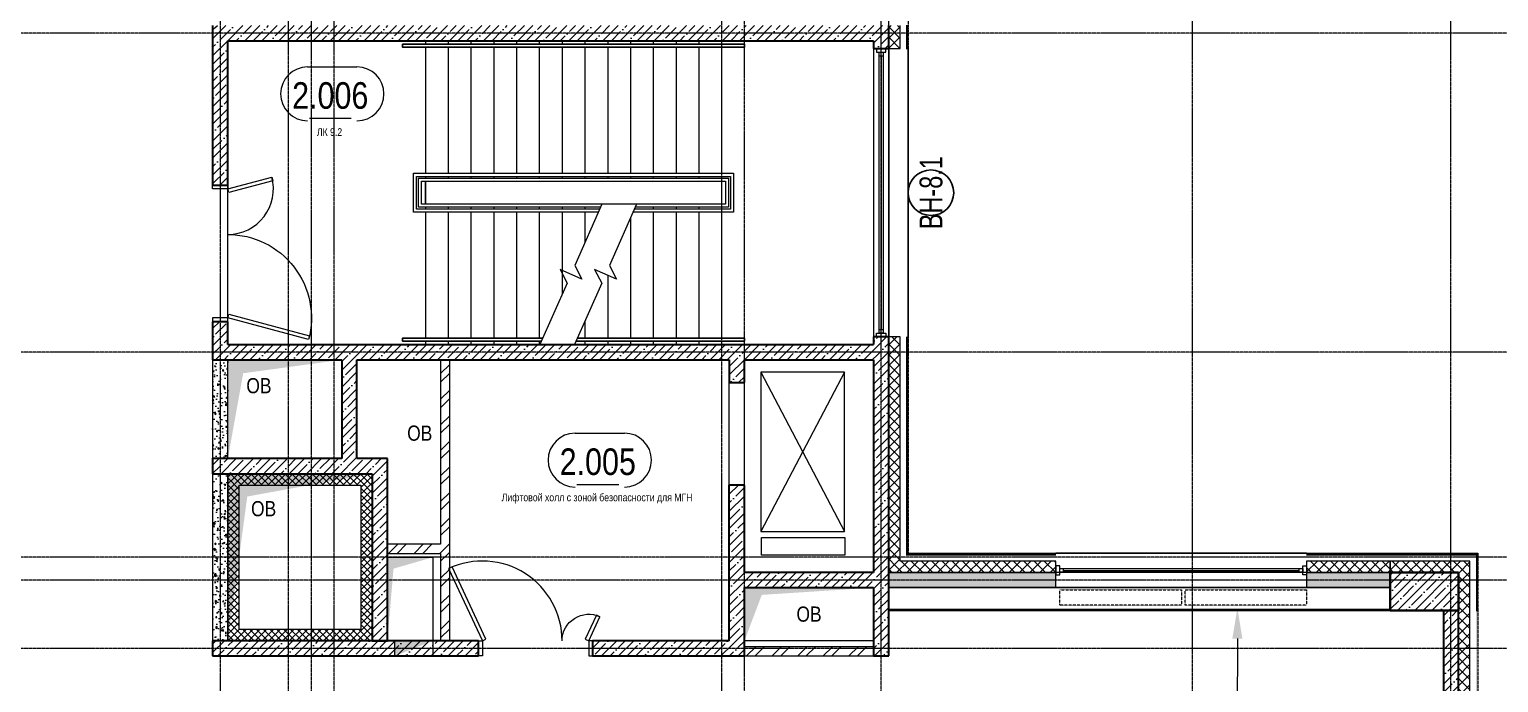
# Model space of a CAD drawing. Header units: millimetres. Extents: x -65509 to 912790, y 446 to 713294.
# Drawn here: x 151083 to 170423, y 152324 to 160925 of the extents above; entities that cross this region are included whole.
import ezdxf
from ezdxf import colors
from ezdxf.entities.mleader import LeaderData, LeaderLine
from ezdxf.enums import TextEntityAlignment as Align
from ezdxf.math import Vec2, Vec3

# ---------------------------------------------------------------- set-up
doc = ezdxf.new("R2010")
doc.units = ezdxf.units.MM
for name, pattern in [('CENTER2', [28.575, 19.05, -3.175, 3.175, -3.175]), ('DASHED', [19.05, 12.7, -6.35]), ('HIDDEN2', [4.7625, 3.175, -1.5875])]:
    doc.linetypes.add(name, pattern=pattern)
doc.layers.get('Defpoints').update_dxf_attribs({"color": 250})
for name, color, linetype, lineweight in [('A-Wall-Open', 250, 'Continuous', 5), ('A-Wall_Материал_Газоблок_Контур', 250, 'Continuous', 0), ('АР_Area', 250, 'Continuous', 5), ('АР_Витраж марка', 250, 'Continuous', 9), ('АР_Двери', 5, 'Continuous', 9), ('АР_Колонны', 250, 'Continuous', 30), ('АР_Окна', 250, 'Continuous', 5), ('АР_Стены ЖБ', 250, 'Continuous', 35), ('АР_Стены кирпич', 250, 'Continuous', 20), ('АР_Стены ПЕНОблок', 250, 'Continuous', 20), ('АР_Утеплитель', 250, 'Continuous', 0), ('АР_Ф_ЛК', 250, 'Continuous', 5), ('АР_Штриховка', 250, 'Continuous', 0), ('КМ_Фахверки', 250, 'Continuous', 25), ('ОВ_Шахты', 250, 'Continuous', 5), ('Размеры зашивки ГКЛ', 250, 'Continuous', 0), ('РД_Оси_100', 250, 'Continuous', 0), ('ТХ_Оборудование', 250, 'Continuous', 9)]:
    doc.layers.add(name, color=color, linetype=linetype, lineweight=lineweight)
doc.layers.add('АР_Делит', color=250, linetype='Continuous', lineweight=0, plot=False)
doc.layers.add('РД_Витраж_проем', color=250, linetype='Continuous', lineweight=0, plot=False)
doc.layers.add('АР_Отопительные приборы', color=1, linetype='HIDDEN2', lineweight=0, true_color=0xff0000)
doc.layers.add('Зашивка радиаторов тип 1 (фанера и МДФ)', color=7, linetype='Continuous', lineweight=0, true_color=0x000085)
doc.styles.add('Arial_09', font='ARIALN.TTF', dxfattribs={"width": 0.9})
doc.styles.add('style1', font='ARIALN.TTF')
pattern_1 = [(45, (142195.16, 127275.07), (-112.2532, 112.2532), []), (45, (142307.41, 127275.07), (-112.2532, 112.2532), [198.4375, -39.6875, 0, -39.6875])]
pattern_2 = [(45, (142195.16, 127275.07), (-112.2532, 112.2532), []), (45, (142307.41, 127275.07), (-112.2532, 112.2532), [198.4375, -39.6875, 0, -39.6875])]

# ---------------------------------------------------------------- blocks, each defined once
blk = doc.blocks.new('СОШ_2200_АР_ОСИ_М100_28.05.24')
at = {"layer": 'АР_Делит', "color": 5, "linetype": 'DASHED'}
blk.add_lwpolyline([(114955, 135155), (114955, -355), (93595.036, -355), (93595.036, 13855), (94145, 13855), (94145, 68320), (66055, 68320), (66055, 13857.73), (83455, 13857.73), (83455, -355), (45245, -355), (45245, 13145), (44695, 13145), (44695, 26755), (45245, 26755), (45245, 68320), (20455, 68320), (20455, 26755), (27955, 26755), (27955, 13145), (-355, 13145), (-355, 100855), (37145, 100855), (37145, 129155)], dxfattribs=at)
at = {"layer": 'РД_Оси_100', "linetype": 'CENTER2'}
for p, q in [((20100, -6155), (20100, 139938.679)), ((27600, -6155), (27600, 139938.679)), ((29555, 33600), (-5954.958, 33600)), ((29555, 29400), (-5954.958, 29400))]:
    blk.add_line(p, q, dxfattribs=at)
at = {"layer": 'РД_Оси_100', "color": 1, "linetype": 'CENTER2'}
blk.add_line((24200, -6155), (24200, 139938.679), dxfattribs=at)
at = {"layer": 'РД_Оси_100', "linetype": 'CENTER2'}
for points in [[(11400, 139938.679), (11400, -6155)], [(12000.12, -6155), (12300, -5755), (12300, 139538.679), (12000, 139938.679)], [(12600, -6155), (12600, 139938.679)], [(13200, -6155), (12900, -5755), (12900, 139538.679), (13220.167, 139939.357)], [(17850, 139938.679), (18000, 139538.679), (18000, -6194.092)], [(18300, -6196.31), (18300, 139538.679), (18450, 139938.679)], [(29555, 26700), (-5454.958, 26700), (-5954.958, 26850)], [(29555, 26400), (-5454.958, 26400), (-5954.958, 26250)], [(29555, 25500), (-5954.958, 25500)]]:
    blk.add_lwpolyline(points, dxfattribs=at)
blk = doc.blocks.new('otv')
at = {"linetype": 'Continuous'}
blk.add_lwpolyline([(0, -1), (0, 0), (1, 0), (1, -1)], close=True, dxfattribs=at)
blk.add_solid([(0, -1), (0, 0), (0.1346, -0.1366), (1, 0)], dxfattribs=at)
blk = doc.blocks.new('otv_в_стене')
at = {"linetype": 'Continuous'}
blk.add_lwpolyline([(0, -1), (0, 0), (1, 0), (1, -1)], close=True, dxfattribs=at)
blk.add_solid([(0, -1), (0, 0), (0.5, -0.5), (1, 0)], dxfattribs=at)
blk = doc.blocks.new('MOK-МаркаПом_овал_ареал')
for p, q in [((-2.99, 3.76), (3.52, 3.76)), ((-2.75, -3), (2.75, -3))]:
    blk.add_line(p, q)
for centre, radius, start, end in [((-2.99, 0.21), 3.55, 90, 270), ((3.52, 0.21), 3.55, 270, 90), ((-7.41, 0), 7.16, 0, 0.001)]:
    blk.add_arc(centre, radius, start, end)
at = {"color": 0, "style": 'style1'}
blk.add_attdef('АР-ПОМЕЩЕНИЕ:НОМЕР', text='', height=3, dxfattribs=at).set_placement((0.26, 0), align=Align.MIDDLE)
blk = doc.blocks.new('МаркаВитража1')
at = {"layer": 'Defpoints'}
blk.add_circle((0, 0), 3, dxfattribs=at)
at = {"color": 0, "linetype": 'ByBlock', "lineweight": -2, "style": 'Arial_09', "width": 0.9}
blk.add_attdef('АР-ОКНО:НАИМЕНОВАНИЕ', text='', height=3, dxfattribs=at).set_placement((0, 0), align=Align.MIDDLE)

msp = doc.modelspace()

# ---------------------------------------------------------------- hatches: boundary and pattern name
at = {"layer": 'АР_Штриховка', "linetype": 'Continuous', "lineweight": 5}
h = msp.add_hatch(dxfattribs=at)
h.set_pattern_fill('ANSI35', color=256, scale=25, style=0)
h.set_pattern_definition(pattern_1)
h.paths.add_polyline_path([(153495.157, 156575.073), (153695.157, 156775.073), (153695.157, 157075.073), (153495.157, 157075.073)], flags=0)
h.paths.add_polyline_path([(153495.157, 158875.073), (153695.157, 158875.073), (153695.157, 160775.073), (153495.157, 160975.073)], flags=0)
h = msp.add_hatch(dxfattribs=at)
h.set_pattern_fill('ANSI35', color=256, scale=25, angle=-360, style=0)
h.set_pattern_definition([(45, (142195.16, 127275.07), (-112.2532, 112.2532), []), (45, (142307.41, 127275.07), (-112.2532, 112.2532), [198.4375, -39.6875, 0, -39.6875])])
h.paths.add_polyline_path([(153495.157, 160975.073), (153695.157, 160775.073), (162195.157, 160775.073), (162395.157, 160975.073)], flags=0)
h = msp.add_hatch(dxfattribs=at)
h.set_pattern_fill('ANSI35', color=256, scale=25, style=0)
h.set_pattern_definition([(45, (142195.16, 127275.07), (-112.2532, 112.2532), []), (45, (142307.41, 127275.07), (-112.2532, 112.2532), [198.4375, -39.6875, 0, -39.6875])])
h.paths.add_polyline_path([(162195.157, 156775.073), (162245.157, 156641.74), (162395.157, 156575.073), (162395.157, 156875.073), (162195.157, 156875.073)], flags=0)
h.paths.add_polyline_path([(162195.157, 160675.073), (162395.157, 160675.073), (162395.157, 160975.073), (162195.157, 160775.073)], flags=0)
h.paths.add_polyline_path([(162195.157, 152675.073), (162395.157, 152675.073), (162395.157, 153575.073), (162245.157, 153641.74), (162195.157, 153575.073)], flags=0)
h.paths.add_polyline_path([(162195.157, 153775.073), (162245.157, 153641.74), (162395.157, 153575.073), (162395.157, 156575.073), (162245.157, 156641.74), (162195.157, 156575.073)], flags=0)
at = {"layer": 'АР_Штриховка', "linetype": 'Continuous', "lineweight": 0}
h = msp.add_hatch(dxfattribs=at)
h.set_pattern_fill('ANSI37', color=256, scale=30, angle=-360, style=0)
h.set_pattern_definition([(45, (142195.16, 127275.07), (-67.35192, 67.35192), []), (135, (142195.16, 127275.07), (-67.35192, -67.35192), [])])
h.paths.add_polyline_path([(162545.157, 160975.073), (162395.157, 160975.073), (162395.157, 160675.073), (162545.157, 160675.073)], flags=0)
h.paths.add_polyline_path([(162545.157, 156875.073), (162395.157, 156875.073), (162395.157, 153775.073), (162545.157, 153925.073)], flags=0)
h = msp.add_hatch(dxfattribs=at)
h.set_pattern_fill('_U', color=256, angle=-360, style=0, pattern_type=0)
h.set_pattern_definition([(7e-12, (142195.1574, 127275.0729), (-4e-17, 1), [])])
h.paths.add_polyline_path([(162650.157, 160975.073), (162625.157, 160975.073), (162625.157, 160675.073), (162650.157, 160675.073)], flags=0)
h.paths.add_polyline_path([(162650.157, 156875.073), (162625.157, 156875.073), (162625.157, 154005.073), (162650.157, 154030.073)], flags=0)
at = {"layer": 'АР_Штриховка', "linetype": 'Continuous', "lineweight": 5}
h = msp.add_hatch(dxfattribs=at)
h.set_pattern_fill('ANSI35', color=256, scale=25, style=0)
h.set_pattern_definition(pattern_2)
h.paths.add_polyline_path([(160495.157, 156775.073), (160428.491, 156625.073), (160495.157, 156575.073), (162195.157, 156575.073), (162245.157, 156641.74), (162195.157, 156775.073)], flags=0)
h.paths.add_polyline_path([(153695.157, 156775.073), (153495.157, 156575.073), (155195.157, 156575.073), (155261.824, 156625.073), (155195.157, 156775.073)], flags=0)
h.paths.add_polyline_path([(155195.157, 156775.073), (155261.824, 156625.073), (155395.157, 156575.073), (160295.157, 156575.073), (160428.491, 156625.073), (160495.157, 156775.073)], flags=0)
at = {"layer": 'АР_Штриховка', "linetype": 'Continuous', "lineweight": 0}
h = msp.add_hatch(dxfattribs=at)
h.set_pattern_fill('AR-CONC', color=256, angle=45, style=0)
h.set_pattern_definition([(95, (142195.16, 127275.07), (140.09465, 117.5534), [19.05, -209.55]), (40, (142195.16, 127275.07), (-160.0185, 110.1767), [15.24, -167.6406]), (145.45144, (142206.83, 127284.87), (-19.9238, 227.7301), [16.19, -178.0902]), (91.1842, (142159.24, 127311), (221.4102, 161.9534), [28.575, -314.325]), (141.6356, (142177.7, 127324.5), (-7.0866, 342.8268), [24.285, -267.1356]), (36.1842, (142159.24, 127311), (-7.0866, 342.8268), [22.86, -251.4597]), (66, (142186.18, 127319.97), (179.52, 34.89515), [19.05, -209.55]), (11, (142186.18, 127319.97), (-86.5399, 173.9412), [15.24, -167.64]), (116.45145, (142201.14, 127322.88), (92.9801, 208.8363), [16.19, -178.0899]), (82.5, (142195.16, 127275.07), (-57.60547, 61.97341), [0, -165.608, 0, -170.18, 0, -168.275]), (52.5, (142195.16, 127275.07), (-23.58973, 118.087), [0, -97.028, 0, -161.798, 0, -64.135]), (12.5, (142155.105, 127235.02), (99.92786, 91.8262), [0, -63.5, 0, -198.12, 0, -262.89]), (2.5, (142137.14, 127217.06), (86.7639, 122.7224), [0, -82.55, 0, -131.572, 0, -186.69])])
h.paths.add_polyline_path([(153495.157, 155275.073), (153695.157, 155275.073), (153695.157, 156575.073), (153495.157, 156575.073)], flags=0)
at = {"layer": 'АР_Штриховка', "linetype": 'Continuous', "lineweight": 5}
h = msp.add_hatch(dxfattribs=at)
h.set_pattern_fill('ANSI35', color=256, scale=25, angle=-360, style=0)
h.set_pattern_definition(pattern_2)
h.paths.add_polyline_path([(155395.157, 156575.073), (155261.824, 156625.073), (155195.157, 156575.073), (155195.157, 155275.073), (155261.824, 155225.073), (155395.157, 155275.073)], flags=0)
at = {"layer": 'АР_Штриховка', "linetype": 'Continuous', "lineweight": 0}
h = msp.add_hatch(dxfattribs=at)
h.set_pattern_fill('ANSI32', color=256, scale=25, angle=-360, style=0)
h.set_pattern_definition([(45, (142195.16, 127275.07), (-168.3798, 168.3798), []), (45, (142307.4, 127275.07), (-168.3798, 168.3798), [])])
h.paths.add_polyline_path([(156615.157, 156575.073), (156495.157, 156575.073), (156495.157, 154145.073), (156525.157, 154065.073), (156615.157, 154025.073)], flags=0)
h.paths.add_polyline_path([(156615.157, 154025.073), (156525.157, 154065.073), (156495.157, 154025.073), (156495.157, 152875.073), (156615.157, 152875.073)], flags=0)
at = {"layer": 'АР_Штриховка', "linetype": 'Continuous', "lineweight": 5}
h = msp.add_hatch(dxfattribs=at)
h.set_pattern_fill('ANSI35', color=256, scale=25, style=0)
h.set_pattern_definition([(45, (142195.16, 127275.07), (-112.2532, 112.2532), []), (45, (142307.41, 127275.07), (-112.2532, 112.2532), [198.4375, -39.6875, 0, -39.6875])])
h.paths.add_polyline_path([(160295.157, 152875.073), (160495.157, 152675.073), (160495.157, 153575.073), (160445.157, 153641.74), (160295.157, 153575.073)], flags=0)
h.paths.add_polyline_path([(160295.157, 153575.073), (160445.157, 153641.74), (160495.157, 153775.073), (160495.157, 154925.073), (160295.157, 154925.073)], flags=0)
h.paths.add_polyline_path([(160295.157, 156275.073), (160495.157, 156275.073), (160495.157, 156575.073), (160428.491, 156625.073), (160295.157, 156575.073)], flags=0)
h = msp.add_hatch(dxfattribs=at)
h.set_pattern_fill('ANSI35', color=256, scale=25, angle=-360, style=0)
h.set_pattern_definition([(45, (142195.16, 127275.07), (-112.2532, 112.2532), []), (45, (142307.41, 127275.07), (-112.2532, 112.2532), [198.4375, -39.6875, 0, -39.6875])])
h.paths.add_polyline_path([(153495.157, 155275.073), (153495.157, 155075.073), (155195.157, 155075.073), (155261.824, 155225.073), (155195.157, 155275.073)], flags=0)
h.paths.add_polyline_path([(155395.157, 155275.073), (155261.824, 155225.073), (155195.157, 155075.073), (155595.157, 155075.073), (155795.157, 155275.073)], flags=0)
h = msp.add_hatch(dxfattribs=at)
h.set_pattern_fill('ANSI35', color=256, scale=25, angle=-360, style=0)
h.set_pattern_definition(pattern_2)
h.paths.add_polyline_path([(155795.157, 155275.073), (155595.157, 155075.073), (155595.157, 152875.073), (155795.157, 152875.073)], flags=0)
at = {"layer": 'АР_Штриховка', "linetype": 'Continuous', "lineweight": 0}
h = msp.add_hatch(dxfattribs=at)
h.set_pattern_fill('AR-CONC', color=256, angle=45, style=0)
h.set_pattern_definition([(95, (142195.16, 127275.07), (140.09465, 117.5534), [19.05, -209.55]), (40, (142195.16, 127275.07), (-160.0185, 110.1767), [15.24, -167.6406]), (145.45144, (142206.83, 127284.87), (-19.9238, 227.7301), [16.19, -178.0902]), (91.1842, (142159.24, 127311), (221.4102, 161.9534), [28.575, -314.325]), (141.6356, (142177.7, 127324.5), (-7.0866, 342.8268), [24.285, -267.1356]), (36.1842, (142159.24, 127311), (-7.0866, 342.8268), [22.86, -251.4597]), (66, (142186.18, 127319.97), (179.52, 34.89515), [19.05, -209.55]), (11, (142186.18, 127319.97), (-86.5399, 173.9412), [15.24, -167.64]), (116.45145, (142201.14, 127322.88), (92.9801, 208.8363), [16.19, -178.0899]), (82.5, (142195.16, 127275.07), (-57.60547, 61.97341), [0, -165.608, 0, -170.18, 0, -168.275]), (52.5, (142195.16, 127275.07), (-23.58973, 118.087), [0, -97.028, 0, -161.798, 0, -64.135]), (12.5, (142155.105, 127235.02), (99.92786, 91.8262), [0, -63.5, 0, -198.12, 0, -262.89]), (2.5, (142137.14, 127217.06), (86.7639, 122.7224), [0, -82.55, 0, -131.572, 0, -186.69])])
h.paths.add_polyline_path([(153495.157, 152875.073), (153695.157, 152875.073), (153695.157, 155075.073), (153495.157, 155075.073)], flags=0)
h = msp.add_hatch(dxfattribs=at)
h.set_pattern_fill('ANSI37', color=256, scale=20, angle=-360, style=0)
h.set_pattern_definition([(45, (142195.16, 127275.07), (-44.90128, 44.90128), []), (135, (142195.16, 127275.07), (-44.90128, -44.90128), [])])
h.paths.add_polyline_path([(153845.157, 154925.073), (153695.157, 155075.073), (153695.157, 152875.073), (153845.157, 153025.073)], flags=0)
h = msp.add_hatch(dxfattribs=at)
h.set_pattern_fill('ANSI37', color=256, scale=20, angle=-359.9999999, style=0)
h.set_pattern_definition([(45, (142195.16, 127275.07), (-44.90128, 44.90128), []), (135, (142195.16, 127275.07), (-44.90128, -44.90128), [])])
h.paths.add_polyline_path([(153695.157, 155075.073), (153845.157, 154925.073), (155445.157, 154925.073), (155595.157, 155075.073)], flags=0)
h = msp.add_hatch(dxfattribs=at)
h.set_pattern_fill('ANSI37', color=256, scale=20, style=0)
h.set_pattern_definition([(45, (142195.16, 127275.07), (-44.90128, 44.90128), []), (135, (142195.16, 127275.07), (-44.90128, -44.90128), [])])
h.paths.add_polyline_path([(155445.157, 153025.073), (155595.157, 152875.073), (155595.157, 155075.073), (155445.157, 154925.073)], flags=0)
h = msp.add_hatch(dxfattribs=at)
h.set_pattern_fill('ANSI32', color=256, scale=25, angle=-360, style=0)
h.set_pattern_definition([(45, (142195.16, 127275.07), (-168.3798, 168.3798), []), (45, (142307.4, 127275.07), (-168.3798, 168.3798), [])])
h.paths.add_polyline_path([(155795.157, 154145.073), (155795.157, 154025.073), (156495.157, 154025.073), (156525.157, 154065.073), (156495.157, 154145.073)], flags=0)
h = msp.add_hatch(dxfattribs=at)
h.set_pattern_fill('_U', color=256, style=0, pattern_type=0)
h.set_pattern_definition([(360, (142195.1574, 127275.0729), (1e-13, 1), [])])
h.paths.add_polyline_path([(162650.157, 154030.073), (162625.157, 154005.073), (164595.156, 154005.073), (164595.156, 154030.073)], flags=0)
h.paths.add_polyline_path([(167895.156, 154030.073), (167895.156, 154005.073), (168995.157, 154005.073), (168995.157, 154030.073)], flags=0)
h = msp.add_hatch(dxfattribs=at)
h.set_pattern_fill('_U', color=256, angle=-360, style=0, pattern_type=0)
h.set_pattern_definition([(9e-13, (142195.1574, 127275.0729), (-2e-14, 1), [])])
h.paths.add_polyline_path([(168995.157, 154030.073), (168995.157, 154005.073), (170125.157, 154005.073), (170150.157, 154030.073)], flags=0)
h = msp.add_hatch(dxfattribs=at)
h.set_pattern_fill('_U', color=256, angle=-360, style=0, pattern_type=0)
h.set_pattern_definition([(360, (142195.1574, 127275.0729), (-1e-17, 1), [])])
h.paths.add_polyline_path([(170150.157, 154030.073), (170125.157, 154005.073), (170125.157, 153275.073), (170150.157, 153275.073)], flags=0)
at = {"layer": 'АР_Штриховка', "linetype": 'Continuous', "lineweight": 5}
h = msp.add_hatch(dxfattribs=at)
h.set_pattern_fill('ANSI35', color=256, scale=25, style=0)
h.set_pattern_definition(pattern_2)
h.paths.add_polyline_path([(160495.157, 153775.073), (160445.157, 153641.74), (160495.157, 153575.073), (162195.157, 153575.073), (162245.157, 153641.74), (162195.157, 153775.073)], flags=0)
at = {"layer": 'АР_Штриховка', "linetype": 'Continuous', "lineweight": 0}
h = msp.add_hatch(dxfattribs=at)
h.set_pattern_fill('ANSI37', color=256, scale=30, style=0)
h.set_pattern_definition([(45, (142195.16, 127275.07), (-67.35192, 67.35192), []), (135, (142195.16, 127275.07), (-67.35192, -67.35192), [])])
h.paths.add_polyline_path([(162545.157, 153925.073), (162395.157, 153775.073), (164595.156, 153775.073), (164595.156, 153925.073)], flags=0)
h.paths.add_polyline_path([(167895.156, 153925.073), (167895.156, 153775.073), (168995.157, 153775.073), (168995.157, 153925.073)], flags=0)
h = msp.add_hatch(dxfattribs=at)
h.set_pattern_fill('AR-CONC', color=256, style=0)
h.set_pattern_definition([(50, (142195.16, 127275.07), (182.18467, -15.9391), [19.05, -209.55]), (355, (142195.16, 127275.07), (-35.2434, 191.0568), [15.24, -167.6406]), (100.45144, (142210.34, 127273.74), (146.94125, 175.11775), [16.19, -178.0902]), (46.1842, (142195.16, 127325.87), (271.079, -42.0423), [28.575, -314.325]), (96.63556, (142217.75, 127322.37), (237.4041, 247.4261), [24.285, -267.1356]), (351.18415, (142195.16, 127325.87), (237.4041, 247.4261), [22.86, -251.4597]), (21, (142220.56, 127313.17), (151.6144, -102.2652), [19.05, -209.55]), (326, (142220.56, 127313.17), (61.802, 184.188), [15.24, -167.64]), (71.45144, (142233.2, 127304.65), (213.4164, 81.9228), [16.19, -178.0899]), (37.5, (142195.16, 127275.07), (3.0886, 84.55504), [0, -165.608, 0, -170.18, 0, -168.275]), (7.5, (142195.16, 127275.07), (66.81966, 100.18057), [0, -97.028, 0, -161.798, 0, -64.135]), (327.5, (142138.515, 127275.07), (135.5906, -5.72874), [0, -63.5, 0, -198.12, 0, -262.89]), (317.5, (142113.12, 127275.07), (148.1292, 25.4265), [0, -82.55, 0, -131.572, 0, -186.69])])
h.paths.add_polyline_path([(162395.157, 153775.073), (162395.157, 153575.073), (164595.156, 153575.073), (164595.156, 153775.073)], flags=0)
h.paths.add_polyline_path([(167895.156, 153775.073), (167895.156, 153575.073), (168995.157, 153575.073), (168995.157, 153775.073)], flags=0)
h = msp.add_hatch(dxfattribs=at)
h.set_pattern_fill('ANSI37', color=256, scale=30, angle=-360, style=0)
h.set_pattern_definition([(45, (142195.16, 127275.07), (-67.35192, 67.35192), []), (135, (142195.16, 127275.07), (-67.35192, -67.35192), [])])
h.paths.add_polyline_path([(168995.157, 153925.073), (168995.157, 153775.073), (169895.157, 153775.073), (170045.157, 153925.073)], flags=0)
at = {"layer": 'АР_Штриховка', "linetype": 'Continuous', "lineweight": 5}
h = msp.add_hatch(dxfattribs=at)
h.set_pattern_fill('ANSI35', color=256, scale=25, style=0)
h.set_pattern_definition(pattern_1)
h.paths.add_polyline_path([(169895.157, 153275.073), (169895.157, 153775.073), (168995.157, 153775.073), (168995.157, 153275.073)], flags=0)
at = {"layer": 'АР_Штриховка', "linetype": 'Continuous', "lineweight": 0}
h = msp.add_hatch(dxfattribs=at)
h.set_pattern_fill('ANSI37', color=256, scale=30, angle=-360, style=0)
h.set_pattern_definition([(45, (142195.16, 127275.07), (-67.35192, 67.35192), []), (135, (142195.16, 127275.07), (-67.35192, -67.35192), [])])
h.paths.add_polyline_path([(170045.157, 153925.073), (169895.157, 153775.073), (169895.157, 153275.073), (170045.157, 153275.073)], flags=0)
at = {"layer": 'АР_Штриховка', "linetype": 'Continuous', "lineweight": 5}
h = msp.add_hatch(dxfattribs=at)
h.set_pattern_fill('ANSI35', color=256, scale=25, angle=-360, style=0)
h.set_pattern_definition(pattern_2)
h.paths.add_polyline_path([(169895.157, 153275.073), (169695.157, 153275.073), (169695.157, 148975.073), (169895.157, 148975.073)], flags=0)
at = {"layer": 'АР_Штриховка', "linetype": 'Continuous', "lineweight": 0}
h = msp.add_hatch(dxfattribs=at)
h.set_pattern_fill('ANSI37', color=256, scale=30, angle=-360, style=0)
h.set_pattern_definition([(45, (142195.16, 127275.07), (-67.35192, 67.35192), []), (135, (142195.16, 127275.07), (-67.35192, -67.35192), [])])
h.paths.add_polyline_path([(170045.157, 153275.073), (169895.157, 153275.073), (169895.157, 140675.073), (170045.157, 140525.073)], flags=0)
h = msp.add_hatch(dxfattribs=at)
h.set_pattern_fill('_U', color=256, angle=-360, style=0, pattern_type=0)
h.set_pattern_definition([(7e-12, (142195.1574, 127275.0729), (-1e-17, 1), [])])
h.paths.add_polyline_path([(170150.157, 153275.073), (170125.157, 153275.073), (170125.157, 140445.073), (170150.157, 140420.073)], flags=0)
h = msp.add_hatch(dxfattribs=at)
h.set_pattern_fill('ANSI37', color=256, scale=20, angle=-359.9999999, style=0)
h.set_pattern_definition([(45, (142195.16, 127275.07), (-44.90128, 44.90128), []), (135, (142195.16, 127275.07), (-44.90128, -44.90128), [])])
h.paths.add_polyline_path([(153845.157, 153025.073), (153695.157, 152875.073), (155595.157, 152875.073), (155445.157, 153025.073)], flags=0)
at = {"layer": 'АР_Штриховка', "linetype": 'Continuous', "lineweight": 5}
h = msp.add_hatch(dxfattribs=at)
h.set_pattern_fill('ANSI35', color=256, scale=25, style=0)
h.set_pattern_definition([(45, (142195.16, 127275.07), (-112.2532, 112.2532), []), (45, (142307.41, 127275.07), (-112.2532, 112.2532), [198.4375, -39.6875, 0, -39.6875])])
h.paths.add_polyline_path([(160495.157, 152675.073), (160295.157, 152875.073), (158495.157, 152875.073), (158495.157, 152675.073)], flags=0)
h.paths.add_polyline_path([(156995.157, 152675.073), (156995.157, 152875.073), (153495.157, 152875.073), (153495.157, 152675.073)], flags=0)
at = {"layer": 'АР_Штриховка', "linetype": 'Continuous', "lineweight": 0}
h = msp.add_hatch(dxfattribs=at)
h.set_pattern_fill('ANSI32', color=256, scale=25, angle=-0.0000001, style=0)
h.set_pattern_definition([(45, (142195.16, 127275.07), (-168.3798, 168.3798), []), (45, (142307.4, 127275.07), (-168.3798, 168.3798), [])])
h.paths.add_polyline_path([(160495.157, 152795.073), (160495.157, 152675.073), (162196.876, 152675.073), (162196.876, 152795.073)], flags=0)

# ---------------------------------------------------------------- linework, layer by layer
for points in [[(160195.157, 160690.073), (155995.157, 160690.073), (155995.157, 160730.073), (160495.157, 160730.073), (160495.157, 160690.073), (160195.157, 160690.073)], [(157823.776, 156820.073), (155995.157, 156820.073), (155995.157, 156860.073), (157841.406, 156860.073)], [(158296.213, 156860.073), (160495.157, 156860.073), (160495.157, 156820.073), (158278.583, 156820.073)]]:
    msp.add_lwpolyline(points)
at = {"layer": 'A-Wall-Open', "linetype": 'Continuous', "lineweight": 5}
for p, q in [((162395.157, 160675.073), (162395.157, 156875.073)), ((162650.157, 160675.073), (162650.157, 156875.073)), ((160295.157, 154925.073), (160295.157, 156275.073)), ((160495.157, 154925.073), (160495.157, 156275.073))]:
    msp.add_line(p, q, dxfattribs=at)
at = {"layer": 'A-Wall_Материал_Газоблок_Контур', "linetype": 'Continuous', "lineweight": 0}
for p, q in [((167895.156, 154030.073), (164595.156, 154030.073)), ((164595.156, 153575.073), (167895.156, 153575.073))]:
    msp.add_line(p, q, dxfattribs=at)
at = {"layer": 'АР_Двери', "linetype": 'Continuous', "lineweight": 9}
for points in [[(154274.713, 158980.364), (154287.654, 158932.068), (153708.098, 158776.777), (153695.157, 158825.073)], [(153495.157, 158825.073), (153495.157, 158875.073), (153695.157, 158875.073), (153695.157, 158825.073)], [(153495.157, 157125.073), (153495.157, 157075.073), (153695.157, 157075.073), (153695.157, 157125.073)], [(153695.157, 157125.073), (153708.098, 157173.369), (154770.617, 156888.668), (154757.676, 156840.372)], [(157045.157, 152875.073), (157090.473, 152896.204), (156646.724, 153847.827), (156601.408, 153826.696)], [(158593.074, 153192.281), (158547.758, 153213.411), (158399.842, 152896.204), (158445.157, 152875.073)], [(157045.157, 152675.073), (156995.157, 152675.073), (156995.157, 152875.073), (157045.157, 152875.073)], [(158445.157, 152675.073), (158495.157, 152675.073), (158495.157, 152875.073), (158445.157, 152875.073)]]:
    msp.add_lwpolyline(points, close=True, dxfattribs=at)
for centre, radius, start, end in [((153695.157, 158825.073), 600, 270, 15), ((157045.157, 152875.073), 1050, 359.9999994, 114.9999994)]:
    msp.add_arc(centre, radius, start, end, dxfattribs=at)
at = {"layer": 'АР_Двери', "linetype": 'Continuous', "lineweight": 9, "extrusion": (0, 0, -1)}
for centre, radius, start, end in [((-153695.157, 157125.073), 1100, 90, 195), ((-158445.157, 152875.073), 350, 0.0000006, 115.0000006)]:
    msp.add_arc(centre, radius, start, end, dxfattribs=at)
at = {"layer": 'АР_Делит'}
msp.add_lwpolyline([(153695.157, 160775.073), (162195.157, 160775.073), (162195.157, 156775.073), (153695.157, 156775.073)], close=True, dxfattribs=at)
at = {"layer": 'АР_Колонны', "linetype": 'HIDDEN2', "lineweight": 25}
for p, q in [((168995.157, 153775.073), (169895.157, 153775.073)), ((168995.157, 153275.073), (168995.157, 153775.073)), ((169895.157, 153775.073), (169895.157, 153275.073)), ((169895.157, 153275.073), (168995.157, 153275.073))]:
    msp.add_line(p, q, dxfattribs=at)
at = {"layer": 'АР_Колонны', "linetype": 'Continuous', "lineweight": 35}
for p, q in [((168995.157, 153275.073), (168995.157, 153775.073)), ((168995.157, 153775.073), (169895.157, 153775.073)), ((169895.157, 153275.073), (169895.157, 153775.073)), ((168995.157, 153275.073), (169895.157, 153275.073))]:
    msp.add_line(p, q, dxfattribs=at)
at = {"layer": 'АР_Окна', "linetype": 'Continuous', "lineweight": 5}
for p, q in [((162195.157, 160675.073), (162195.157, 156875.073)), ((162270.157, 160575.073), (162320.157, 160575.073)), ((162295.157, 160575.073), (162295.157, 156975.073)), ((162395.157, 160675.073), (162395.157, 156875.073)), ((162270.157, 156975.073), (162320.157, 156975.073)), ((164595.156, 154030.073), (167895.156, 154030.073)), ((164695.156, 153777.573), (164695.156, 153827.573)), ((164695.156, 153802.573), (167795.156, 153802.573)), ((167795.156, 153777.573), (167795.156, 153827.573)), ((164595.156, 153575.073), (167895.156, 153575.073))]:
    msp.add_line(p, q, dxfattribs=at)
for points in [[(162355.157, 160625.073), (162355.157, 160675.073), (162235.157, 160675.073), (162235.157, 160625.073)], [(162270.157, 160625.073), (162320.157, 160625.073), (162320.157, 156925.073), (162270.157, 156925.073)], [(162355.157, 156925.073), (162355.157, 156875.073), (162235.157, 156875.073), (162235.157, 156925.073)], [(164645.156, 153862.573), (164595.156, 153862.573), (164595.156, 153742.573), (164645.156, 153742.573)], [(164645.156, 153777.573), (164645.156, 153827.573), (167845.156, 153827.573), (167845.156, 153777.573)], [(167845.156, 153862.573), (167895.156, 153862.573), (167895.156, 153742.573), (167845.156, 153742.573)]]:
    msp.add_lwpolyline(points, close=True, dxfattribs=at)
at = {"layer": 'АР_Отопительные приборы'}
for points in [[(164648.963, 153545.073), (166248.963, 153545.073), (166248.963, 153345.073), (164648.963, 153345.073)], [(166295.615, 153545.073), (167895.615, 153545.073), (167895.615, 153345.073), (166295.615, 153345.073)]]:
    msp.add_lwpolyline(points, close=True, dxfattribs=at)
at = {"layer": 'АР_Стены ЖБ', "linetype": 'Continuous', "lineweight": 35}
for p, q in [((153495.157, 160975.073), (153495.157, 158875.073)), ((162395.157, 160675.073), (162395.157, 160975.073)), ((153695.157, 158875.073), (153695.157, 160775.073)), ((153695.157, 160775.073), (162195.157, 160775.073)), ((162195.157, 160775.073), (162195.157, 160675.073)), ((162195.157, 160675.073), (162395.157, 160675.073)), ((153495.157, 158875.073), (153695.157, 158875.073)), ((153695.157, 157075.073), (153495.157, 157075.073)), ((153495.157, 157075.073), (153495.157, 156575.073)), ((153695.157, 156775.073), (153695.157, 157075.073)), ((162395.157, 156875.073), (162195.157, 156875.073)), ((162195.157, 156875.073), (162195.157, 156775.073)), ((162395.157, 156575.073), (162395.157, 156875.073)), ((153695.157, 156775.073), (162195.157, 156775.073)), ((153495.157, 156575.073), (155195.157, 156575.073)), ((155195.157, 156575.073), (155195.157, 155275.073)), ((155395.157, 156575.073), (160295.157, 156575.073)), ((155395.157, 155275.073), (155395.157, 156575.073)), ((160295.157, 156575.073), (160295.157, 156275.073)), ((160495.157, 156575.073), (162195.157, 156575.073)), ((160495.157, 156275.073), (160495.157, 156575.073)), ((162195.157, 156575.073), (162195.157, 153775.073)), ((162395.157, 153575.073), (162395.157, 156575.073)), ((160295.157, 156275.073), (160495.157, 156275.073)), ((153495.157, 155275.073), (153495.157, 155075.073)), ((155195.157, 155275.073), (153495.157, 155275.073)), ((155795.157, 155275.073), (155395.157, 155275.073)), ((155795.157, 152875.073), (155795.157, 155275.073)), ((153495.157, 155075.073), (155595.157, 155075.073)), ((155595.157, 155075.073), (155595.157, 152875.073)), ((160495.157, 154925.073), (160295.157, 154925.073)), ((160295.157, 152875.073), (160295.157, 154925.073)), ((160495.157, 153775.073), (160495.157, 154925.073)), ((162195.157, 153775.073), (160495.157, 153775.073)), ((160495.157, 152675.073), (160495.157, 153575.073)), ((160495.157, 153575.073), (162195.157, 153575.073)), ((162195.157, 153575.073), (162195.157, 152675.073)), ((162395.157, 152675.073), (162395.157, 153575.073)), ((169895.157, 153275.073), (169695.157, 153275.073)), ((169695.157, 153275.073), (169695.157, 148975.073)), ((169895.157, 148975.073), (169895.157, 153275.073)), ((156995.157, 152875.073), (153495.157, 152875.073)), ((153495.157, 152875.073), (153495.157, 152675.073)), ((155595.157, 152875.073), (155795.157, 152875.073)), ((156995.157, 152675.073), (156995.157, 152875.073)), ((160295.157, 152875.073), (158495.157, 152875.073)), ((158495.157, 152875.073), (158495.157, 152675.073)), ((153495.157, 152675.073), (156995.157, 152675.073)), ((158495.157, 152675.073), (160495.157, 152675.073)), ((162195.157, 152675.073), (162395.157, 152675.073))]:
    msp.add_line(p, q, dxfattribs=at)
at = {"layer": 'АР_Стены ЖБ', "linetype": 'Continuous', "lineweight": 40}
for p, q in [((169895.157, 153775.073), (168995.157, 153775.073)), ((168995.157, 153775.073), (168995.157, 153275.073)), ((169895.157, 153275.073), (169895.157, 153775.073)), ((168995.157, 153275.073), (169895.157, 153275.073))]:
    msp.add_line(p, q, dxfattribs=at)
at = {"layer": 'АР_Стены кирпич', "linetype": 'Continuous', "lineweight": 20}
for p, q in [((156615.157, 156575.073), (156495.157, 156575.073)), ((156495.157, 156575.073), (156495.157, 154145.073)), ((156615.157, 152875.073), (156615.157, 156575.073)), ((155795.157, 154145.073), (155795.157, 154025.073)), ((156495.157, 154145.073), (155795.157, 154145.073)), ((155795.157, 154025.073), (156495.157, 154025.073)), ((156495.157, 154025.073), (156495.157, 152875.073)), ((156495.157, 152875.073), (156615.157, 152875.073)), ((160495.157, 152795.073), (160495.157, 152675.073)), ((162196.876, 152795.073), (160495.157, 152795.073)), ((162196.876, 152675.073), (162196.876, 152795.073)), ((160495.157, 152675.073), (162196.876, 152675.073))]:
    msp.add_line(p, q, dxfattribs=at)
at = {"layer": 'АР_Стены ПЕНОблок', "linetype": 'Continuous', "lineweight": 20}
for p, q in [((153695.157, 156575.073), (153495.157, 156575.073)), ((153495.157, 156575.073), (153495.157, 155275.073)), ((153695.157, 155275.073), (153695.157, 156575.073)), ((153495.157, 155275.073), (153695.157, 155275.073)), ((153695.157, 155075.073), (153495.157, 155075.073)), ((153495.157, 155075.073), (153495.157, 152875.073)), ((153695.157, 152875.073), (153695.157, 155075.073)), ((162395.157, 153775.073), (162395.157, 153575.073)), ((164595.156, 153775.073), (162395.157, 153775.073)), ((164595.156, 153575.073), (164595.156, 153775.073)), ((167895.156, 153775.073), (167895.156, 153575.073)), ((168995.157, 153775.073), (167895.156, 153775.073)), ((168995.157, 153575.073), (168995.157, 153775.073)), ((162395.157, 153575.073), (164595.156, 153575.073)), ((167895.156, 153575.073), (168995.157, 153575.073)), ((153495.157, 152875.073), (153695.157, 152875.073))]:
    msp.add_line(p, q, dxfattribs=at)
at = {"layer": 'АР_Утеплитель', "linetype": 'Continuous', "lineweight": 0}
for p, q in [((162395.157, 160975.073), (162395.157, 160675.073)), ((162545.157, 160675.073), (162545.157, 160975.073)), ((162395.157, 160675.073), (162545.157, 160675.073)), ((162545.157, 156875.073), (162395.157, 156875.073)), ((162395.157, 156875.073), (162395.157, 153775.073)), ((162545.157, 153925.073), (162545.157, 156875.073)), ((153695.157, 155075.073), (153695.157, 152875.073)), ((155595.157, 155075.073), (153695.157, 155075.073)), ((153845.157, 153025.073), (153845.157, 154925.073)), ((153845.157, 154925.073), (155445.157, 154925.073)), ((155445.157, 154925.073), (155445.157, 153025.073)), ((155595.157, 152875.073), (155595.157, 155075.073)), ((162395.157, 153775.073), (164595.156, 153775.073)), ((164595.156, 153925.073), (162545.157, 153925.073)), ((164595.156, 153775.073), (164595.156, 153925.073)), ((167895.156, 153925.073), (167895.156, 153775.073)), ((168995.157, 153925.073), (167895.156, 153925.073)), ((167895.156, 153775.073), (168995.157, 153775.073)), ((168995.157, 153775.073), (168995.157, 153925.073)), ((168995.157, 153925.073), (168995.157, 153775.073)), ((170045.157, 153925.073), (168995.157, 153925.073)), ((168995.157, 153775.073), (169895.157, 153775.073)), ((169895.157, 153775.073), (169895.157, 153275.073)), ((170045.157, 153275.073), (170045.157, 153925.073)), ((169895.157, 153275.073), (169895.157, 140675.073)), ((170045.157, 140525.073), (170045.157, 153275.073)), ((155445.157, 153025.073), (153845.157, 153025.073)), ((153695.157, 152875.073), (155595.157, 152875.073))]:
    msp.add_line(p, q, dxfattribs=at)
at = {"layer": 'АР_Ф_ЛК'}
for p, q in [((156295.157, 160775.073), (156295.157, 160730.073)), ((156595.157, 160775.073), (156595.157, 160730.073)), ((156895.157, 160775.073), (156895.157, 160730.073)), ((157195.157, 160775.073), (157195.157, 160730.073)), ((157495.157, 160775.073), (157495.157, 160730.073)), ((157795.157, 160775.073), (157795.157, 160730.073)), ((158095.157, 160775.073), (158095.157, 160730.073)), ((158395.157, 160775.073), (158395.157, 160730.073)), ((158695.157, 160775.073), (158695.157, 160730.073)), ((158995.157, 160775.073), (158995.157, 160730.073)), ((159295.157, 160775.073), (159295.157, 160730.073)), ((159595.157, 160775.073), (159595.157, 160730.073)), ((159895.157, 160775.073), (159895.157, 160730.073)), ((160195.157, 160775.073), (160195.157, 160730.073)), ((156295.157, 160690.073), (156295.157, 159030.073)), ((156595.157, 160690.073), (156595.157, 159030.073)), ((156895.157, 160690.073), (156895.157, 159030.073)), ((157195.157, 160690.073), (157195.157, 159030.073)), ((157495.157, 160690.073), (157495.157, 159030.073)), ((157795.157, 160690.073), (157795.157, 159030.073)), ((158095.157, 160690.073), (158095.157, 159030.073)), ((158395.157, 160690.073), (158395.157, 159030.073)), ((158695.157, 160690.073), (158695.157, 159030.073)), ((158995.157, 160690.073), (158995.157, 159030.073)), ((159295.157, 160690.073), (159295.157, 159030.073)), ((159595.157, 160690.073), (159595.157, 159030.073)), ((159895.157, 160690.073), (159895.157, 159030.073)), ((160195.157, 160690.073), (160195.157, 159030.073)), ((156295.157, 158990.073), (156295.157, 158965.073)), ((156595.157, 158990.073), (156595.157, 158965.073)), ((156895.157, 158990.073), (156895.157, 158965.073)), ((157195.157, 158990.073), (157195.157, 158965.073)), ((157495.157, 158990.073), (157495.157, 158965.073)), ((157795.157, 158990.073), (157795.157, 158965.073)), ((158095.157, 158990.073), (158095.157, 158965.073)), ((158395.157, 158990.073), (158395.157, 158965.073)), ((158695.157, 158990.073), (158695.157, 158965.073)), ((158995.157, 158990.073), (158995.157, 158965.073)), ((159295.157, 158990.073), (159295.157, 158965.073)), ((159595.157, 158990.073), (159595.157, 158965.073)), ((159895.157, 158990.073), (159895.157, 158965.073)), ((160195.157, 158990.073), (160195.157, 158965.073)), ((156295.157, 158925.073), (156295.157, 158625.073)), ((160195.157, 158925.073), (160195.157, 158625.073)), ((156295.157, 158585.073), (156295.157, 158560.073)), ((156295.157, 158520.073), (156295.157, 156860.073)), ((156595.157, 158585.073), (156595.157, 158560.073)), ((156595.157, 158520.073), (156595.157, 156860.073)), ((156895.157, 158585.073), (156895.157, 158560.073)), ((156895.157, 158520.073), (156895.157, 156860.073)), ((157195.157, 158585.073), (157195.157, 158560.073)), ((157195.157, 158520.073), (157195.157, 156860.073)), ((157495.157, 158585.073), (157495.157, 158560.073)), ((157495.157, 158520.073), (157495.157, 156860.073)), ((157795.157, 158585.073), (157795.157, 158560.073)), ((157795.157, 158520.073), (157795.157, 156860.073)), ((158095.157, 158585.073), (158095.157, 158560.073)), ((158095.157, 158520.073), (158095.157, 157435.804)), ((158395.157, 158585.073), (158395.157, 158560.073)), ((158395.157, 158520.073), (158395.157, 158116.466)), ((158995.157, 158445.89), (158995.157, 156860.073)), ((159295.157, 158585.073), (159295.157, 158560.073)), ((159295.157, 158520.073), (159295.157, 156860.073)), ((159595.157, 158585.073), (159595.157, 158560.073)), ((159595.157, 158520.073), (159595.157, 156860.073)), ((159895.157, 158585.073), (159895.157, 158560.073)), ((159895.157, 158520.073), (159895.157, 156860.073)), ((160195.157, 158585.073), (160195.157, 158560.073)), ((160195.157, 158520.073), (160195.157, 156860.073)), ((158695.157, 157687.416), (158695.157, 156860.073)), ((158395.157, 157084.566), (158395.157, 156860.073)), ((156295.157, 156820.073), (156295.157, 156775.073)), ((156595.157, 156820.073), (156595.157, 156775.073)), ((156895.157, 156820.073), (156895.157, 156775.073)), ((157195.157, 156820.073), (157195.157, 156775.073)), ((157495.157, 156820.073), (157495.157, 156775.073)), ((157795.157, 156820.073), (157795.157, 156775.073)), ((158395.157, 156820.073), (158395.157, 156775.073)), ((158695.157, 156820.073), (158695.157, 156775.073)), ((158995.157, 156820.073), (158995.157, 156775.073)), ((159295.157, 156820.073), (159295.157, 156775.073)), ((159595.157, 156820.073), (159595.157, 156775.073)), ((159895.157, 156820.073), (159895.157, 156775.073)), ((160195.157, 156820.073), (160195.157, 156775.073))]:
    msp.add_line(p, q, dxfattribs=at)
for points in [[(160195.157, 159860.073, 0, 150, 0), (159728.909, 159860.073, 0, 0, 0), (156295.157, 159860.073, 0, 0, 0)], [(156295.157, 157690.073, 0, 150, 0), (156761.406, 157690.073, 0, 0, 0), (158095.157, 157690.073, 0, 0, 0)], [(158816.678, 157690.073, 0, 150, 0), (159282.927, 157690.073, 0, 0, 0), (160195.157, 157690.073, 0, 0, 0)]]:
    msp.add_lwpolyline(points, format="xyseb", dxfattribs=at)
for points in [[(158573.046, 158520.073), (156140.157, 158520.073), (156140.157, 159030.073), (160350.157, 159030.073), (160350.157, 158520.073), (159027.853, 158520.073)], [(158590.676, 158560.073), (156180.157, 158560.073), (156180.157, 158990.073), (160310.157, 158990.073), (160310.157, 158560.073), (159045.483, 158560.073)], [(158601.695, 158585.073), (156205.157, 158585.073), (156205.157, 158965.073), (160285.157, 158965.073), (160285.157, 158585.073), (159056.502, 158585.073)]]:
    msp.add_lwpolyline(points, dxfattribs=at)
for points in [[(156245.157, 158925.073), (160245.157, 158925.073), (160245.157, 158625.073), (156245.157, 158625.073)], [(156295.157, 158925.073), (160195.157, 158925.073), (160195.157, 158625.073), (156295.157, 158625.073)]]:
    msp.add_lwpolyline(points, close=True, dxfattribs=at)
at = {"layer": 'АР_Ф_ЛК', "lineweight": 0}
for points in [[(158619.325, 158625.073), (158262.047, 157814.456), (158354.612, 157637.055), (158068.655, 157763.09), (158161.219, 157585.69), (157803.942, 156775.073)], [(159074.132, 158625.073), (158716.854, 157814.456), (158809.419, 157637.055), (158523.462, 157763.09), (158616.026, 157585.69), (158258.749, 156775.073)]]:
    msp.add_lwpolyline(points, dxfattribs=at)
at = {"layer": 'Зашивка радиаторов тип 1 (фанера и МДФ)', "linetype": 'Continuous', "lineweight": 0}
for p, q in [((168995.157, 153575.073), (162395.157, 153575.073)), ((162395.157, 153275.073), (162395.157, 153575.073)), ((168995.157, 153275.073), (168995.157, 153575.073)), ((162395.157, 153287.573), (168995.157, 153287.573)), ((168995.157, 153287.573), (162395.157, 153287.573)), ((162395.157, 153275.073), (168995.157, 153275.073))]:
    msp.add_line(p, q, dxfattribs=at)
at = {"layer": 'КМ_Фахверки', "lineweight": 5}
msp.add_lwpolyline([(212895.157, 195850.073), (236595.157, 195849.49), (236595.157, 127175.073), (256895.157, 127175.073), (256895.126, 262175.073), (215195.161, 262175.073), (215195.161, 256175.073), (179595.157, 256175.073), (179595.157, 227875.073), (142095.157, 227875.073), (142095.157, 140675.073), (169895.157, 140675.073), (169895.157, 153775.073), (162395.157, 153775.073), (162395.157, 195850.073), (187695.157, 195850.073), (187695.157, 127175.073), (225395.157, 127175.073), (225395.157, 140875.073), (207995.156, 140875.08), (207995.156, 195850.073), (212896.745, 195850.073)], dxfattribs=at)
at = {"layer": 'РД_Витраж_проем', "linetype": 'Continuous', "lineweight": 0}
for p, q in [((162395.157, 156875.073), (162395.157, 160675.073)), ((162650.157, 156875.073), (162650.157, 160675.073))]:
    msp.add_line(p, q, dxfattribs=at)
at = {"layer": 'ТХ_Оборудование'}
for p, q in [((160710.288, 156412.443), (161810.288, 154312.443)), ((161810.288, 156412.443), (160710.288, 154312.443))]:
    msp.add_line(p, q, dxfattribs=at)
for points in [[(161810.288, 156412.443), (160710.288, 156412.443), (160710.288, 154312.443), (161810.288, 154312.443)], [(160717.567, 154234.601), (161817.567, 154234.601), (161817.567, 154002.603), (160717.567, 154002.603)]]:
    msp.add_lwpolyline(points, close=True, dxfattribs=at)

# ---------------------------------------------------------------- block references
at = {"layer": 'АР_Area', "linetype": 'Continuous', "lineweight": 5}
ref = msp.add_blockref('MOK-МаркаПом_овал_ареал', (155042.889, 160054.694), dxfattribs=dict(at, xscale=100, yscale=100, zscale=100))
ref.add_attrib('АР-ПОМЕЩЕНИЕ:НОМЕР', '2.006', dxfattribs={"layer": '0', "color": 0, "height": 350, "style": 'style1'}).set_placement((155042.889, 160054.694), align=Align.MIDDLE)
ref.add_attrib('АР-ПОМЕЩЕНИЕ:НАИМЕНОВАНИЕ', 'ЛК 9.2', dxfattribs={"layer": 'Defpoints', "color": 2, "height": 100, "style": 'style1'}).set_placement((155033.474, 159573.301), align=Align.MIDDLE)
ref = msp.add_blockref('MOK-МаркаПом_овал_ареал', (158564.841, 155232.811), dxfattribs=dict(at, xscale=100, yscale=100, zscale=100))
ref.add_attrib('АР-ПОМЕЩЕНИЕ:НОМЕР', '2.005', dxfattribs={"layer": '0', "color": 0, "height": 350, "style": 'style1'}).set_placement((158564.841, 155232.811), align=Align.MIDDLE)
ref.add_attrib('АР-ПОМЕЩЕНИЕ:НАИМЕНОВАНИЕ', 'Лифтовой холл с зоной безопасности для МГН', dxfattribs={"layer": 'Defpoints', "color": 2, "height": 100, "style": 'style1'}).set_placement((158555.426, 154751.418), align=Align.MIDDLE)
at = {"layer": 'АР_Витраж марка', "linetype": 'Continuous', "lineweight": 9, "xscale": 100, "yscale": 100, "zscale": 100, "rotation": 90}
msp.add_blockref('МаркаВитража1', (162950.157, 158775.073), dxfattribs=at).add_auto_attribs({'АР-ОКНО:НАИМЕНОВАНИЕ': 'ВН-8.1'})
at = {"layer": 'ОВ_Шахты'}
for name, p, xscale, yscale in [('otv', (153695.157, 156575.073), 1500, 1300), ('otv', (153695.157, 155075.073), 1900, 2200), ('otv', (160495.157, 153575.073), 1700, 700), ('otv_в_стене', (155895.157, 152875.073), 500, 200)]:
    msp.add_blockref(name, p, dxfattribs=dict(at, xscale=xscale, yscale=yscale))
at = {"layer": 'ОВ_Шахты', "xscale": 600, "yscale": 1100, "zscale": 1400}
msp.add_blockref('otv', (155795.111, 153975.069), dxfattribs=at)
at = {"layer": 'РД_Оси_100'}
msp.add_blockref('СОШ_2200_АР_ОСИ_М100_28.05.24', (142195.157, 127275.073), dxfattribs=at)

# ---------------------------------------------------------------- texts
at = {"layer": 'ОВ_Шахты', "char_height": 200, "attachment_point": 5, "style": 'style1'}
for insert, width in [((154103.915, 156232.558), 1400), ((156221.085, 155607.669), 1012.26006), ((154165.939, 154612.953), 1431.78102), ((161345.157, 153225.073), 1700)]:
    msp.add_mtext('ОВ', dxfattribs=dict(at, insert=insert, width=width))

# ---------------------------------------------------------------- leaders
at = {"layer": 'Размеры зашивки ГКЛ'}
ml = msp.add_multileader_mtext('Standard', dxfattribs=at)
ml.set_content('\\pxsm1;Тип 1 ', color=(0, 0, 138), style='style1')
ml.set_leader_properties(color=256, linetype='ByLayer', lineweight=9)
ml.build(insert=Vec2(0, 0))
ml.multileader.update_dxf_attribs({"has_dogleg": 0, "text_left_attachment_type": 6, "text_right_attachment_type": 6, "text_bottom_attachment_type": 10, "dogleg_length": 25, "arrow_head_size": 400})
ctx = ml.context
ctx.base_point, ctx.char_height, ctx.arrow_head_size, ctx.landing_gap_size, ctx.plane_origin = Vec3(166980.847, 151278.551), 400, 400, 50, Vec3(160121.659, 144307.987)
ctx.left_attachment, ctx.right_attachment, ctx.top_attachment = 6, 6, 10
notes = []
notes.append((ctx, [(0, (1, 1, 0), (166955.847, 151278.551), (1, 0), 25, [(1, [(166984.265, 153304.465)], 0, [])])]))
ctx.mtext.insert, ctx.mtext.width, ctx.mtext.defined_height, ctx.mtext.line_spacing_factor, ctx.mtext.flow_direction = Vec3(167030.847, 151758.551), 1668.44707, 600, 0.3, 5
for ctx, leaders in notes:
    for number, flags, end, landing, length, lines in leaders:
        leader = LeaderData()
        leader.index, (leader.has_last_leader_line, leader.has_dogleg_vector, leader.attachment_direction) = number, flags
        leader.last_leader_point, leader.dogleg_vector, leader.dogleg_length = Vec3(end), Vec3(landing), length
        for number, points, colour, breaks in lines:
            line = LeaderLine()
            line.index, line.vertices, line.color, line.breaks = number, Vec3.list(points), colors.encode_raw_color(colour), breaks
            leader.lines.append(line)
        ctx.leaders.append(leader)

doc.saveas('drawing.dxf')
